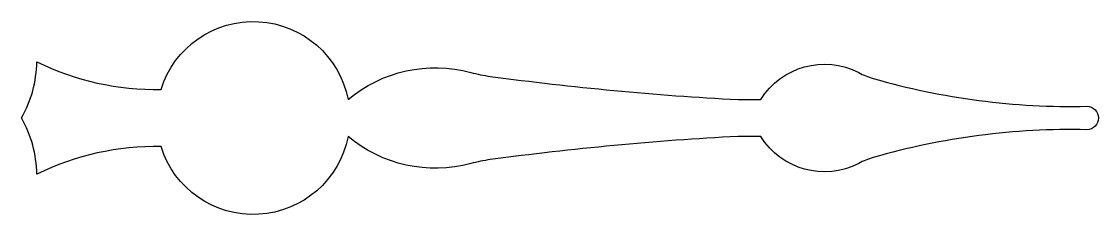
# Model space of a CAD drawing. Header units: inches. Extents: x -6 to 21.9, y -2.5 to 2.5.
import ezdxf

# ---------------------------------------------------------------- set-up
doc = ezdxf.new("R2010")
doc.units = ezdxf.units.IN
doc.header["$LTSCALE"] = 0.5
doc.header["$MEASUREMENT"] = 0

msp = doc.modelspace()

# ---------------------------------------------------------------- linework, layer by layer
msp.add_lwpolyline([(12.554, 0.477), (13.145, 0.477, -0.39353), (15.68, 1.175, 0.050054), (16.051, 1.026, 0.075997), (21.588, 0.304, -0.982005), (21.588, -0.304, 0.075997), (16.051, -1.026, 0.050054), (15.68, -1.175, -0.39353), (13.145, -0.477), (12.554, -0.477, 0.020319), (6.139, -1.079, 0.032314), (5.633, -1.181, -0.245341), (2.454, -0.477, -0.779486), (-2.387, -0.742, 0.118958), (-5.605, -1.454, 0.125861), (-6, 0, 0.125861), (-5.605, 1.454, 0.118958), (-2.387, 0.742, -0.779486), (2.454, 0.477, -0.245341), (5.633, 1.181, 0.032314), (6.139, 1.079, 0.020319)], format="xyb", close=True)

doc.saveas('drawing.dxf')
